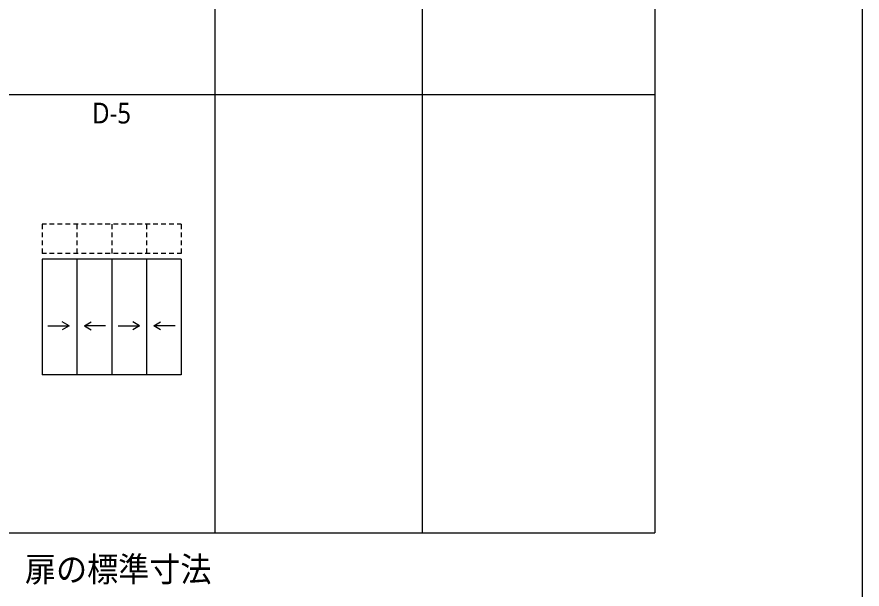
# Model space of a CAD drawing. Header units: millimetres. Extents: x 0 to 420, y 0 to 297.
# Drawn here: x 314.2 to 420.2, y 153.5 to 225.3 of the extents above; entities that cross this region are included whole.
import ezdxf
from ezdxf.enums import TextEntityAlignment as Align

# ---------------------------------------------------------------- set-up
doc = ezdxf.new("R2010")
doc.units = ezdxf.units.MM
doc.styles.add('kst32b', font='NotoSansJP-Variable.ttf')

msp = doc.modelspace()

# ---------------------------------------------------------------- linework, layer by layer
at = {"lineweight": 13}
msp.add_lwpolyline([(0.19, 0), (0.19, 296.97), (420.16, 296.97), (420.16, 0)], close=True, dxfattribs=at)
for points in [[(339.03, 160.61), (339.03, 270.45)], [(365.02, 160.61), (365.02, 270.45)], [(394.17, 270.45), (394.17, 160.61)], [(215.18, 215.52), (394.17, 215.52)], [(317.35, 199.26), (317.35, 198.65)], [(317.86, 199.26), (317.35, 199.26)], [(317.35, 198.25), (317.35, 197.65)], [(318.85, 199.26), (318.26, 199.26)], [(319.85, 199.26), (319.26, 199.26)], [(320.84, 199.26), (320.25, 199.26)], [(321.86, 199.26), (321.25, 199.26)], [(321.69, 199.26), (321.69, 198.65)], [(321.69, 198.25), (321.69, 197.65)], [(322.86, 199.26), (322.26, 199.26)], [(323.85, 199.26), (323.26, 199.26)], [(324.84, 199.26), (324.25, 199.26)], [(325.86, 199.26), (325.25, 199.26)], [(326.05, 199.26), (326.05, 198.65)], [(326.05, 198.25), (326.05, 197.65)], [(326.86, 199.26), (326.26, 199.26)], [(327.85, 199.26), (327.26, 199.26)], [(328.85, 199.26), (328.25, 199.26)], [(329.86, 199.26), (329.25, 199.26)], [(330.86, 199.26), (330.24, 199.26)], [(330.41, 199.26), (330.41, 198.65)], [(330.41, 198.25), (330.41, 197.65)], [(331.85, 199.26), (331.26, 199.26)], [(332.85, 199.26), (332.25, 199.26)], [(333.86, 199.26), (333.25, 199.26)], [(334.77, 199.26), (334.24, 199.26)], [(334.77, 199.26), (334.77, 198.65)], [(334.77, 198.25), (334.77, 197.65)], [(317.35, 197.25), (317.35, 196.64)], [(321.69, 197.25), (321.69, 196.64)], [(326.05, 197.25), (326.05, 196.64)], [(330.41, 197.25), (330.41, 196.64)], [(334.77, 197.25), (334.77, 196.64)], [(317.35, 196.24), (317.35, 195.62)], [(321.69, 196.24), (321.69, 195.62)], [(326.05, 196.24), (326.05, 195.62)], [(330.41, 196.24), (330.41, 195.62)], [(334.77, 196.24), (334.77, 195.62)], [(317.86, 195.62), (317.35, 195.62)], [(318.85, 195.62), (318.26, 195.62)], [(319.85, 195.62), (319.26, 195.62)], [(320.84, 195.62), (320.25, 195.62)], [(321.86, 195.62), (321.25, 195.62)], [(322.86, 195.62), (322.26, 195.62)], [(323.85, 195.62), (323.26, 195.62)], [(324.84, 195.62), (324.25, 195.62)], [(325.86, 195.62), (325.25, 195.62)], [(326.86, 195.62), (326.26, 195.62)], [(327.85, 195.62), (327.26, 195.62)], [(328.85, 195.62), (328.25, 195.62)], [(329.86, 195.62), (329.25, 195.62)], [(330.86, 195.62), (330.24, 195.62)], [(331.85, 195.62), (331.26, 195.62)], [(332.85, 195.62), (332.25, 195.62)], [(333.86, 195.62), (333.25, 195.62)], [(334.77, 195.62), (334.24, 195.62)], [(334.77, 194.9), (317.35, 194.9)], [(317.35, 194.9), (317.35, 180.38)], [(334.77, 194.9), (334.77, 180.38), (317.35, 180.38)], [(321.69, 194.9), (321.69, 180.38)], [(326.05, 194.9), (326.05, 180.38)], [(330.41, 194.9), (330.41, 180.38)], [(320.7, 186.54), (319.85, 187.03)], [(322.62, 186.54), (323.47, 187.03)], [(326.86, 186.54), (329.52, 186.54), (328.68, 187.03)], [(332.17, 186.05), (331.32, 186.54), (332.17, 187.03)], [(318.03, 186.54), (320.7, 186.54), (319.85, 186.05)], [(325.29, 186.54), (322.62, 186.54), (323.47, 186.05)], [(329.52, 186.54), (328.68, 186.05)], [(333.99, 186.54), (331.32, 186.54)], [(215.18, 160.61), (394.17, 160.61)]]:
    msp.add_lwpolyline(points, dxfattribs=at)

# ---------------------------------------------------------------- texts
at = {"style": 'kst32b'}
for s, height, p, p2 in [('D-5', 2.599, (323.6, 211.9), (328.47, 211.9)), ('扉の標準寸法', 3.119, (315.17, 154.47), (338.56, 154.47))]:
    msp.add_text(s, height=height, dxfattribs=at).set_placement(p, p2, align=Align.FIT)

doc.saveas('drawing.dxf')
